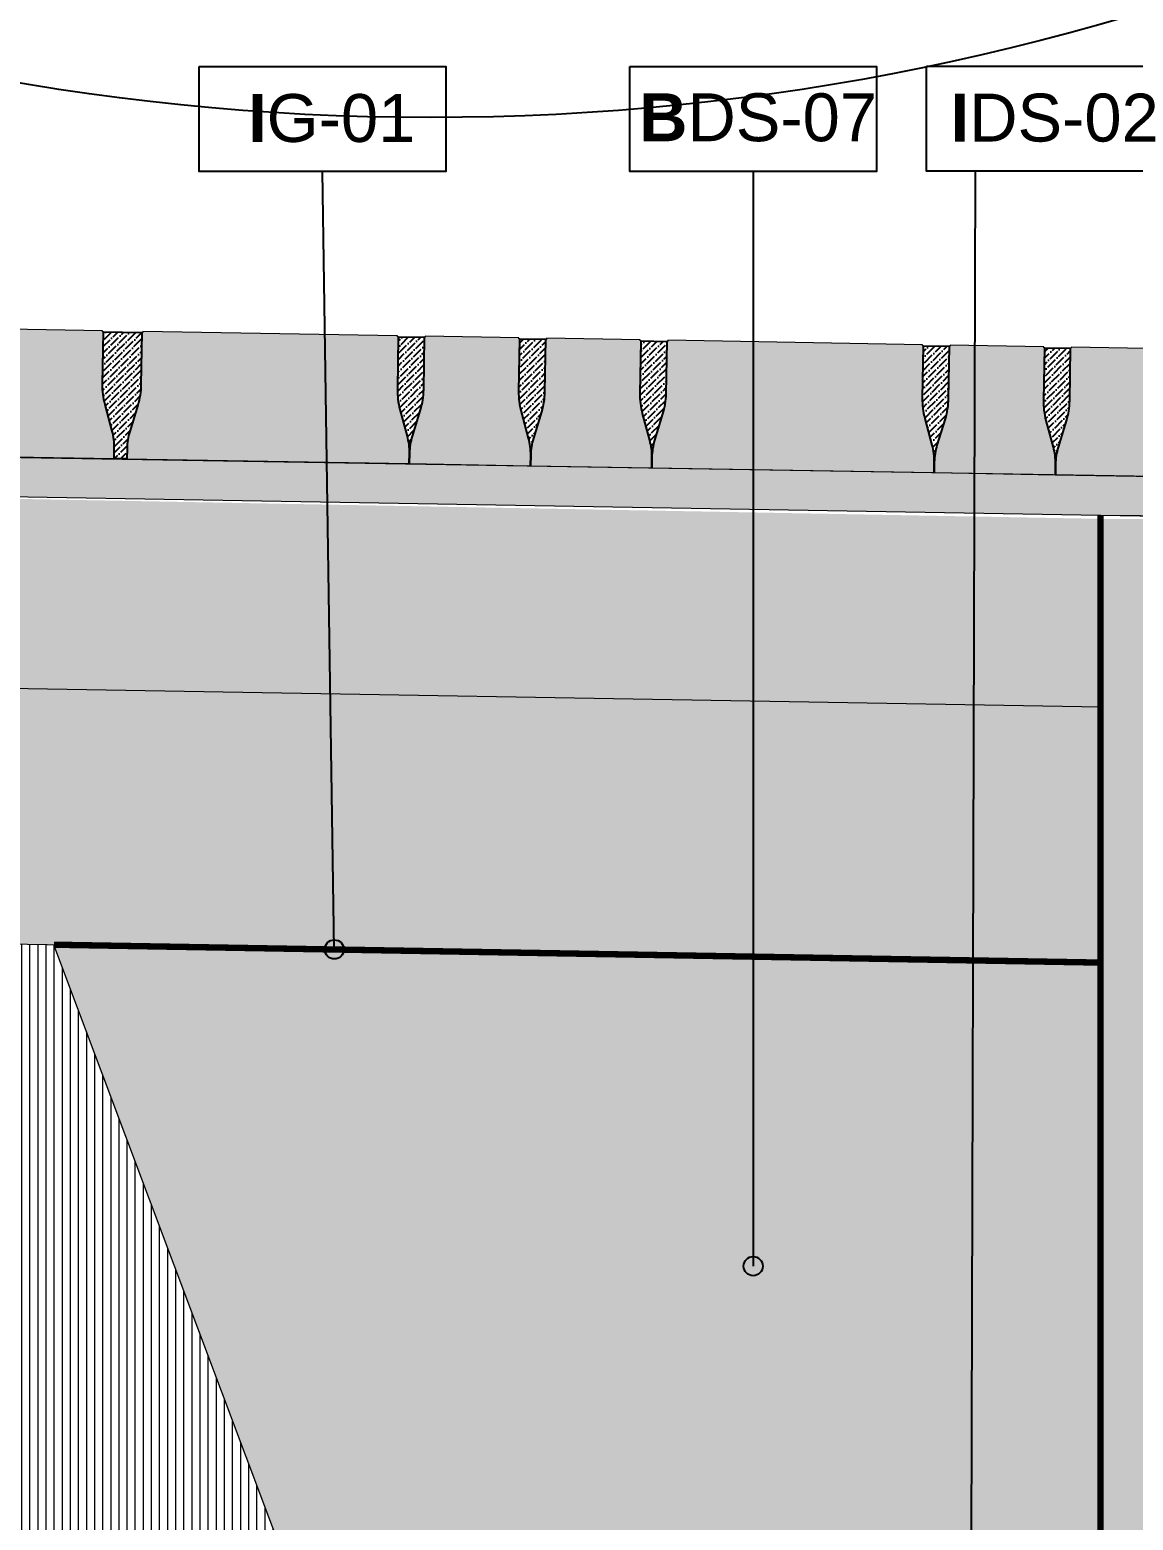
# Model space of a CAD drawing. Header units: metres. Extents: x -325 to 301, y -147 to 149.
# Drawn here: x 33.647 to 34.511, y 74.642 to 75.809 of the extents above; entities that cross this region are included whole.
import ezdxf

# ---------------------------------------------------------------- set-up
doc = ezdxf.new("R2010")
doc.units = ezdxf.units.M
doc.linetypes.add('ACAD_ISO03W100', pattern=[30, 12, -18])
for name, color, linetype, plot in [('-aux', 50, 'Continuous', False), ('-AUX-QAD', 5, 'Continuous', False), ('-AUX_MON', 3, 'Continuous', False)]:
    doc.layers.add(name, color=color, linetype=linetype, plot=plot)
doc.layers.add('0-TX-1_25', color=7, linetype='Continuous', true_color=0x3f4f7f)
doc.layers.add('EIT_3 TR sorra', color=7, linetype='Continuous', true_color=0xd8ceb0)
for name, color, linetype in [('02-L-Geotextile', 32, 'Continuous'), ('02-L-Waterproofing Membrane', 152, 'Continuous'), ('A-KEYPLAN_HATCH', 7, 'Continuous'), ('A_TEXT_2', 7, 'Continuous')]:
    doc.layers.add(name, color=color, linetype=linetype)
for name, color, linetype, lineweight, true_color in [('03-TR-Paviment_05_Open Joint Precast Pavements', 7, 'Continuous', 5, 0xb3b3b3), ('3-TR grava', 7, 'Continuous', 5, 0x666666), ('3-TR tot_u', 7, 'Continuous', 5, 0x787878)]:
    doc.layers.add(name, color=color, linetype=linetype, lineweight=lineweight, true_color=true_color)
for name, color, linetype, lineweight in [('1-CM', 7, 'Continuous', 0), ('3-TR Seleccionat', 44, 'Continuous', 0), ('3-TR Tot-u', 37, 'Continuous', 0)]:
    doc.layers.add(name, color=color, linetype=linetype, lineweight=lineweight)
doc.styles.get("Standard").update_dxf_attribs({"font": 'arial.ttf'})
pattern_1 = [(45, (-54.52605597095767, 95.22544323823008), (0.001810082874403017, 0.006636970539477731), [0.008532812500000075, -0.001706562500000015, 0, -0.001706562500000015])]

# ---------------------------------------------------------------- blocks, each defined once
blk = doc.blocks.new('hatch keyplan 2')
at = {"layer": 'A-KEYPLAN_HATCH'}
blk.add_lwpolyline([(0, 0.005476596624248486), (0.012874798693294, 0.005476596623793739), (0.012874798693294, -2.273736754432321e-13), (0, 0)], close=True, dxfattribs=at)
blk = doc.blocks.new('hatch keyplan')
at = {"layer": 'A-KEYPLAN_HATCH'}
blk.add_blockref('hatch keyplan 2', (1.430579833341536, 0.8521467901477053), dxfattribs=at)
blk = doc.blocks.new('I-06B')
at = {"layer": 'A-KEYPLAN_HATCH'}
blk.add_blockref('hatch keyplan', (-1.430579833341536, -0.8521467901477053), dxfattribs=at)
at = {"layer": 'A_TEXT_2', "insert": (-0.0007977307986626325, 0.00404589630651675), "char_height": 0.0025, "attachment_point": 1}
blk.add_mtext_dynamic_manual_height_columns('\\pi0.00206;{\\fArial|b1|i0|c0|p34;I}DS-02', width=0.01456192034901793, gutter_width=0.015, heights=[0], dxfattribs=at)
blk = doc.blocks.new('B-DS07')
at = {"layer": 'A-KEYPLAN_HATCH'}
blk.add_blockref('hatch keyplan', (-1.430579833341536, -0.8521467901477053), dxfattribs=at)
at = {"layer": 'A_TEXT_2', "insert": (-0.0007977306934924266, 0.004083503112212838), "char_height": 0.0025, "attachment_point": 1}
blk.add_mtext_dynamic_manual_height_columns('\\pi0.00128;{\\fArial|b1|i0|c0|p34;B}DS-07', width=0.01456192034901793, gutter_width=0.015, heights=[0], dxfattribs=at)
blk = doc.blocks.new('POINT')
at = {"layer": '0-TX-1_25'}
h = blk.add_hatch(dxfattribs=at)
h.set_pattern_fill('ANGLE', color=256)
h.set_pattern_definition([(0, (-83.74681484067048, -12.72584030761209), (0, 6.985), [5.08, -1.905]), (90, (-83.74681484067048, -12.72584030761209), (-6.985, 4.277078946022131e-16), [5.08, -1.905])])
edge = h.paths.add_edge_path()
edge.add_arc((0, 0), 0.0075, 0, 360)
h = blk.add_hatch(color=256, dxfattribs=at)
h.dxf.hatch_style = 1
edge = h.paths.add_edge_path()
edge.add_arc((0, 0), 0.0075, 0, 360)
blk.add_circle((0, 0), 0.0075, dxfattribs=at)
blk = doc.blocks.new('IG01')
at = {"layer": 'A-KEYPLAN_HATCH', "xscale": 10, "yscale": 10, "zscale": 10}
blk.add_blockref('hatch keyplan', (-14.30579833341537, -8.521467901477052), dxfattribs=at)
at = {"layer": 'A_TEXT_2', "insert": (-0.007977307986635651, 0.04045896306516727), "char_height": 0.025, "attachment_point": 1}
blk.add_mtext_dynamic_manual_height_columns('\\pi0.03354;{\\fArial|b1|i0|c0|p34;I}G-01', width=0.1456192034901793, gutter_width=0.15, heights=[0], dxfattribs=at)

msp = doc.modelspace()

# ---------------------------------------------------------------- hatches: boundary and pattern name
at = {"layer": '03-TR-Paviment_05_Open Joint Precast Pavements'}
h = msp.add_hatch(color=256, dxfattribs=at)
h.dxf.hatch_style = 1
edge = h.paths.add_edge_path()
edge.add_line((33.71324569565972, 75.47310373380374), (33.71338577821648, 75.48129831540923))
edge.add_arc((33.66497528479164, 75.48212585462126), 0.04841756597335151, 359.0206692119264, 375.019688338316)
edge.add_line((33.71173875333538, 75.49467331271212), (33.70614746000415, 75.51551165625047))
edge.add_arc((33.76133981134948, 75.53032072238054), 0.05714458930355074, 179.0206605703312, 195.0196796966143, ccw=False)
edge.add_line((33.70420356953314, 75.53129743000086), (33.70490647220781, 75.57241669653509))
edge.add_line((33.70490647220781, 75.57241669653509), (33.70410938394984, 75.57243032225001))
edge.add_line((33.70410938394984, 75.57243032225001), (33.70412381153351, 75.57327427628975))
edge.add_line((33.70412381153351, 75.57327427628975), (33.63083672404086, 75.57452706440877))
edge.add_line((33.63083672404086, 75.57452706440877), (33.6308222964572, 75.57368311153319))
edge.add_line((33.6308222964572, 75.57368311153319), (33.63002520680224, 75.57369674050774))
edge.add_line((33.63002520680224, 75.57369674050774), (33.62932230366191, 75.5325774700154))
edge.add_arc((33.57218606694263, 75.53355417052607), 0.05714458408571376, 343.0216484841177, 359.0206676104001, ccw=False)
edge.add_line((33.62684001328221, 75.5168673601706), (33.6205397632139, 75.49623228802871))
edge.add_arc((33.66684704420859, 75.48209385990864), 0.04841755283807008, 163.0216469151821, 179.0206660415698)
edge.add_line((33.6184365639629, 75.48292140157487), (33.61829648420012, 75.4747268209007))
edge.add_line((33.61829648420012, 75.4747268209007), (33.71324569565972, 75.47310373380374))
h = msp.add_hatch(color=256, dxfattribs=at)
h.dxf.hatch_style = 1
edge = h.paths.add_edge_path()
edge.add_line((33.944448719004, 75.46915498243239), (33.94458879923245, 75.47734956357222))
edge.add_arc((33.89617831253766, 75.47817710859646), 0.04841755934362798, 359.0206621988272, 375.0196813252164)
edge.add_line((33.942941776214, 75.4907245592453), (33.93735048288276, 75.51156290301647))
edge.add_arc((33.99254283956117, 75.526371973275), 0.05714459552432267, 179.0206631825812, 195.0196823088627, ccw=False)
edge.add_line((33.93540659148043, 75.52734867839668), (33.93610949462077, 75.56846794539656))
edge.add_line((33.93610949462077, 75.56846794539656), (33.9353124063628, 75.56848157064583))
edge.add_line((33.9353124063628, 75.56848157064583), (33.93532683254948, 75.56932552305575))
edge.add_line((33.93532683254948, 75.56932552305575), (33.73578453596478, 75.57273655321974))
edge.add_line((33.73578453596478, 75.57273655321974), (33.73577010884678, 75.57189260080982))
edge.add_line((33.73577010884678, 75.57189260080982), (33.73497302058881, 75.57190623025004))
edge.add_line((33.73497302058881, 75.57190623025004), (33.73427011698281, 75.53078696092184))
edge.add_arc((33.67713386760486, 75.53176366134308), 0.05714459674101002, 343.02164879071614, 359.020667916998, ccw=False)
edge.add_line((33.73178782613745, 75.51507684758458), (33.72548757560348, 75.49444177800383))
edge.add_arc((33.77179486014455, 75.4803033510749), 0.04841755588206331, 163.0216494887599, 179.0206686151498)
edge.add_line((33.72338437681815, 75.48113089061867), (33.7232442965897, 75.4729363099445))
edge.add_line((33.7232442965897, 75.4729363099445), (33.944448719004, 75.46915498243239))
h = msp.add_hatch(color=256, dxfattribs=at)
h.dxf.hatch_style = 1
edge = h.paths.add_edge_path()
edge.add_line((34.03939786992764, 75.46752832976695), (34.03953795201873, 75.47572291137244))
edge.add_arc((33.99112745859389, 75.47655045058447), 0.04841756597335151, 359.0206692119264, 375.019688338316)
edge.add_line((34.03789092713764, 75.48909790867533), (34.03229963473773, 75.50993625174802))
edge.add_arc((34.08749198502184, 75.52474531941844), 0.05714458867777317, 179.0206623377447, 195.0196814640271, ccw=False)
edge.add_line((34.03035574380105, 75.52572202526558), (34.03105864694139, 75.56684129203263))
edge.add_line((34.03105864694139, 75.56684129203263), (34.03026155821776, 75.5668549179804))
edge.add_line((34.03026155821776, 75.5668549179804), (34.03027598533576, 75.56769887108881))
edge.add_line((34.03027598533576, 75.56769887108881), (33.95698889784312, 75.56895166013915))
edge.add_line((33.95698889784312, 75.56895166013915), (33.95697447072511, 75.56810770656507))
edge.add_line((33.95697447072511, 75.56810770656507), (33.95617738107016, 75.56812133600529))
edge.add_line((33.95617738107016, 75.56812133600529), (33.95547447792983, 75.5270020659786))
edge.add_arc((33.89833823955377, 75.52797876625645), 0.05714458573827186, 343.0216487459226, 359.02066787220485, ccw=False)
edge.add_line((33.95299218755012, 75.51129195566814), (33.94669193748182, 75.49065688399192))
edge.add_arc((33.99299921764811, 75.47651845598827), 0.04841755201178764, 163.0216467606839, 179.0206658870728)
edge.add_line((33.94458873823082, 75.47734599777091), (33.94444865846803, 75.46915141639825))
edge.add_line((33.94444865846803, 75.46915141639825), (34.03939786992764, 75.46752832976695))
h = msp.add_hatch(color=256, dxfattribs=at)
h.dxf.hatch_style = 1
edge = h.paths.add_edge_path()
edge.add_line((34.13434720525315, 75.46591230954569), (34.13448728734424, 75.47410689115118))
edge.add_arc((34.08607679723296, 75.47493442989754), 0.04841756265231738, 359.020669695875, 375.019688822265)
edge.add_line((34.13284026246315, 75.48748188752275), (34.12724896913191, 75.50832023175958))
edge.add_arc((34.18244132296242, 75.5231292982389), 0.05714459179432979, 179.020660262801, 195.0196793890829, ccw=False)
edge.add_line((34.1253050786609, 75.52410600620847), (34.1260079822669, 75.5652252720442))
edge.add_line((34.1260079822669, 75.5652252720442), (34.12521089307761, 75.56523889962178))
edge.add_line((34.12521089307761, 75.56523889962178), (34.12522531972995, 75.56608285156604))
edge.add_line((34.12522531972995, 75.56608285156604), (34.0519382322373, 75.56733564038355))
edge.add_line((34.0519382322373, 75.56733564038355), (34.05192380558496, 75.56649168680947))
edge.add_line((34.05192380558496, 75.56649168680947), (34.05112671639567, 75.56650531741384))
edge.add_line((34.05112671639567, 75.56650531741384), (34.05042381325534, 75.52538604599017))
edge.add_arc((33.99328757405089, 75.5263627461516), 0.05714458656454737, 343.02164887682403, 359.0206680031071, ccw=False)
edge.add_line((34.04794152287563, 75.50967593544688), (34.04164127280733, 75.48904086377065))
edge.add_arc((34.08794855002279, 75.4749024328027), 0.04841755005518226, 163.0216423860253, 179.0206615124133)
edge.add_line((34.03953807262501, 75.47572997824814), (34.03939799332788, 75.46753539757397))
edge.add_line((34.03939799332788, 75.46753539757397), (34.13434720525315, 75.46591230954569))
h = msp.add_hatch(color=256, dxfattribs=at)
h.dxf.hatch_style = 1
edge = h.paths.add_edge_path()
edge.add_line((34.35555168773776, 75.46213447589021), (34.35569176936319, 75.47032905703004))
edge.add_arc((34.30728128634468, 75.47115659815864), 0.04841755560129742, 359.0206667337678, 375.0196858601563)
edge.add_line((34.35404474541342, 75.48370405153896), (34.34845345254784, 75.50454239647429))
edge.add_arc((34.40364580591269, 75.51935146626717), 0.05714459220328855, 179.0206635926217, 195.0196827189035, ccw=False)
edge.add_line((34.34650956114551, 75.52032817092318), (34.34721246475151, 75.56144743838873))
edge.add_line((34.34721246475151, 75.56144743838873), (34.34641537556222, 75.56146106270667))
edge.add_line((34.34641537556222, 75.56146106270667), (34.34642980221456, 75.56230501511659))
edge.add_line((34.34642980221456, 75.56230501511659), (34.14688750562986, 75.56571604644473))
edge.add_line((34.14688750562986, 75.56571604644473), (34.14687307758054, 75.56487209403481))
edge.add_line((34.14687307758054, 75.56487209403481), (34.14607598978823, 75.56488572207805))
edge.add_line((34.14607598978823, 75.56488572207805), (34.14537308618223, 75.523766453914))
edge.add_arc((34.08823683597589, 75.52474315421883), 0.05714459756728552, 343.0216489216175, 359.02066804790024, ccw=False)
edge.add_line((34.14289079533687, 75.50805634034391), (34.1365905448029, 75.48742126959901))
edge.add_arc((34.18289782271686, 75.4732828436014), 0.04841754927183778, 163.0216482527864, 179.0206673791748)
edge.add_line((34.13448734601756, 75.4741103840765), (34.13434726578912, 75.46591580223817))
edge.add_line((34.13434726578912, 75.46591580223817), (34.35555168773776, 75.46213447589021))
h = msp.add_hatch(color=256, dxfattribs=at)
h.dxf.hatch_style = 1
edge = h.paths.add_edge_path()
edge.add_line((34.45050096066466, 75.46051488381404), (34.45064104275575, 75.46870946565237))
edge.add_arc((34.40223054956374, 75.46953700652116), 0.04841756576887199, 359.0206672469326, 375.019686373322)
edge.add_line((34.44899401834031, 75.48208446295526), (34.44340272547474, 75.50292280556228))
edge.add_arc((34.49859507635441, 75.51773187500591), 0.05714458971250952, 179.020663900152, 195.019683026435, ccw=False)
edge.add_line((34.44145883407241, 75.51870857931267), (34.44216173721274, 75.55982784607973))
edge.add_line((34.44216173721274, 75.55982784607973), (34.44136464848911, 75.55984147202749))
edge.add_line((34.44136464848911, 75.55984147202749), (34.44137907607278, 75.5606854251359))
edge.add_line((34.44137907607278, 75.5606854251359), (34.36809198858013, 75.56193821418624))
edge.add_line((34.36809198858013, 75.56193821418624), (34.36807756146213, 75.56109426037933))
edge.add_line((34.36807756146213, 75.56109426037933), (34.36728047180718, 75.56110788981955))
edge.add_line((34.36728047180718, 75.56110788981955), (34.36657756866684, 75.51998861979287))
edge.add_arc((34.30944133029078, 75.52096532007072), 0.05714458573827186, 343.0216487459226, 359.02066787220485, ccw=False)
edge.add_line((34.36409527828714, 75.5042785094824), (34.35779502821883, 75.48364343780618))
edge.add_arc((34.40410230732391, 75.46950500826217), 0.04841755144662406, 163.0216446506118, 179.020663777)
edge.add_line((34.35569182850217, 75.470332551818), (34.35555174873939, 75.46213797044534))
edge.add_line((34.35555174873939, 75.46213797044534), (34.45050096066466, 75.46051488381404))
h = msp.add_hatch(color=256, dxfattribs=at)
h.dxf.hatch_style = 1
edge = h.paths.add_edge_path()
edge.add_line((34.5454502955245, 75.45889886335995), (34.5455903776156, 75.46709344519827))
edge.add_arc((34.4971798883327, 75.46792098382822), 0.0484175618220624, 359.0206698168623, 375.0196889432513)
edge.add_line((34.5439433527345, 75.48046844133701), (34.53835205986893, 75.50130678580668))
edge.add_arc((34.59354441287104, 75.51611585216958), 0.05714459096406782, 179.0206603653111, 195.019679491594, ccw=False)
edge.add_line((34.53640816939792, 75.51709256002273), (34.53711107253825, 75.5582118260913))
edge.add_line((34.53711107253825, 75.5582118260913), (34.53631398381462, 75.55822545343604))
edge.add_line((34.53631398381462, 75.55822545343604), (34.53632841093263, 75.5590694053803))
edge.add_line((34.53632841093263, 75.5590694053803), (34.46304132343998, 75.56032219443064))
edge.add_line((34.46304132343998, 75.56032219443064), (34.46302689632198, 75.55947824062373))
edge.add_line((34.46302689632198, 75.55947824062373), (34.46222980666703, 75.55949187146093))
edge.add_line((34.46222980666703, 75.55949187146093), (34.46152690445801, 75.51837260003727))
edge.add_arc((34.40439066502073, 75.51934930185548), 0.05714458682566139, 343.0216472198868, 359.0206663461696, ccw=False)
edge.add_line((34.45904461361265, 75.50266248949397), (34.45274436354434, 75.48202741805058))
edge.add_arc((34.49905164182103, 75.46788898862299), 0.04841755062034163, 163.0216444961135, 179.020663622503)
edge.add_line((34.45064116382768, 75.46871653229523), (34.4505010840649, 75.46052195185389))
edge.add_line((34.4505010840649, 75.46052195185389), (34.5454502955245, 75.45889886335995))
at = {"layer": '3-TR grava'}
h = msp.add_hatch(dxfattribs=at)
h.set_pattern_fill('GRAVEL', color=256, scale=0.002499999999999999, angle=-65.4594079214056)
h.set_pattern_definition([(162.5533795785944, (0.07675311505094674, -0.01521603529097262), (-0.7308664413105133, 0.2247454003224839), [0.008543035999999997, -0.8457620909891246]), (119.5103330785944, (0.06860307242373487, -0.0126546820988827), (0.3742512880765163, -0.6667924889896534), [0.01466011799999999, -1.451351222338099]), (67.05103917859438, (0.06138178623780097, 0.0001035290147820937), (-0.3716630592082972, -0.8677521653213358), [0.010337038, -1.023368069852499]), (201.8142810785944, (0.03665497771703025, 0.01603795057243956), (1.181651354603073, 0.4697151542846622), [0.013350113, -1.321660935643449]), (227.3742462585944, (0.02426082546982861, 0.0110770595160681), (0.5612966858302837, 0.6053067655956635), [0.01309084249999999, -1.295995193633599]), (291.8142810785944, (0.01539560623653816, 0.001444899169308033), (-0.469715154284662, 1.181651354603073), [0.013350113, -1.321660935643449]), (332.2348325485944, (0.02035649729290962, -0.01094925307789361), (-0.9205000676641384, 0.487190799820997), [0.01765484149999999, -1.747827882856174]), (6.795920448594397, (0.03597862449149497, -0.01917373280558579), (1.455422802273856, 0.1758798357438445), [0.01666798799999999, -1.650131415047624]), (55.97015769859441, (0.0525295081313583, -0.01720135461170309), (0.5399387022612131, 0.8049723273507521), [0.01339532499999999, -1.3261386424678]), (109.7769503785944, (0.06002587012612416, -0.006100017672242598), (0.2323495932458333, -0.6617765230940462), [0.01529283199999999, -0.7493484237499997]), (156.9380298785944, (0.05485139923455327, 0.00829079019223413), (-0.9518899865877168, 0.403052978445805), [0.01977694799999999, -1.957919312804424]), (73.35466690859441, (0.06218755073181389, -0.04141202040444376), (0.1619655624356715, 0.5625907985248246), [0.006750113499999995, -0.6682641456085996]), (106.0098264785944, (0.06412110554515331, -0.03494473420513175), (0.2273336257813093, -0.8036782145792247), [0.01284204949999999, -1.271365974925999]), (159.5405920785944, (0.06057923140439435, -0.02260074163501802), (-0.05776387016626404, -0.02637395122873604), [0.008980233499999993, -0.08082232771069994]), (137.7391825885944, (0.06566471923833403, -0.0153923965759319), (0.2473974964595234, -0.2360714483909447), [0.004836032999999997, -0.4787655592223496]), (226.3420015685945, (0.06208562654733493, -0.0121401442011558), (0.1469176592604953, 0.1368857238627072), [0.006839140499999997, -0.3351188247499998]), (325.5043486085944, (0.05736419757985842, -0.0170880941306795), (0.1946495940143111, -0.120543708048443), [0.01110799149999999, -0.3591574538227498]), (96.10564325859438, (0.06651903857913172, -0.02337901904503226), (-0.005015967701359904, -0.1419016915615013), [0.008032178499999994, -0.1927724529206999]), (310.9301324125944, (0.04678873483466946, 0.02136290049527419), (0.4370311227861184, -0.498516847976386), [0.01125219999999999, -1.113970666813474]), (4.886768018594396, (0.05416050005186709, 0.0128617401284469), (-0.7408983767459327, -0.05905798282647834), [0.009439973499999994, -0.9345553919549994]), (227.7391825885944, (0.07807181261238341, -0.01810422879928555), (0.236071448391113, 0.2473974964597082), [0.009672002499999995, -0.4739295897223497]), (278.1510517485945, (0.07156730786283125, -0.02526241418128376), (-0.09044790183450205, 0.6567605553424388), [0.0112522, -1.113970666813499]), (273.9845468585944, (0.01097513533158913, 0.005011050733459378), (-0.01634201581114443, 0.3415672532887591), [0.01085087999999999, -0.5316933578276497]), (229.3157326785944, (0.01172913531821099, -0.00581360556686601), (0.5035328153719132, 0.5789328146197839), [0.009091802999999996, -0.9000898345179996]), (1.342001568594393, (0.02057168195841218, -0.0450558187296817), (0.3415672532877387, 0.01634201583260717), [0.009672002499999995, -0.4739295897223497]), (311.8946167185944, (0.03024106085541239, -0.04482929776763452), (-0.5739168466802447, 0.6454345072093443), [0.0106445685, -1.053809399504999]), (3.984546858594393, (0.007648445856332734, -0.01675152234821499), (-0.3415672532888743, -0.01634201580877165), [0.005425439999999996, -0.5371187978276497]), (35.85052455259439, (0.01898924488468817, -0.04158998651970618), (0.204681529436305, 0.1632596750812058), [0.003237864999999998, -0.3205498741131499]), (100.5043486105944, (0.02161369888071376, -0.03969365025660693), (0.02135798351994012, -0.1996655617274969), [0.01309084249999999, -0.2487263647267249]), (120.5495980385944, (0.01922710214327997, -0.02682217866191852), (0.321503382482428, -0.5512647504169873), [0.01213167499999999, -1.201034121583424]), (238.2306596085944, (0.05216544926489514, -0.01946174974126552), (0.08915378909610928, 0.1105117726299222), [0.009158096999999995, -0.2197944089919999]), (287.6978186685944, (0.04734370094324278, -0.02724773350201424), (0.332829430610122, -1.034733695266432), [0.01598891899999999, -1.582900226625774]), (355.4859879785944, (0.05220427264543842, -0.04247991958044089), (-0.5098428960780156, 0.04643782207191866), [0.006537705999999996, -0.6472348079527496]), (24.54059207859439, (0.05872171852183837, -0.04299445747816778), (0.03138991893752502, 0.08413782139499214), [0.003809999999999998, -0.05968999999999997]), (54.7970292385944, (0.02043253922369306, -0.02487568272173134), (-0.2988512862779227, -0.4156731392452753), [0.008821673999999996, -0.8733485193299996]), (342.5533795785944, (0.02551802705763274, -0.01766733766264521), (0.7308664413097111, -0.224745400325036), [0.01708607199999999, -0.8372190549891245]), (294.5405920785944, (0.0418181123120565, -0.02279004404682505), (0.08413782139499214, -0.03138991893752502), [0.01650999999999999, -0.04698999999999998]), (259.8454385785944, (0.04867533963152723, -0.03780865029005229), (-0.1406075784639759, -0.7622563603398058), [0.01004023899999999, -0.9939829181034995]), (188.5951961785944, (0.04690520497629933, -0.04769160902225193), (-0.257429431892943, -0.04773193475317565), [0.009245726999999995, -0.4530412509692998]), (142.1865674385944, (0.03776330510387377, -0.04907340738762428), (-1.078743774950315, 0.8337740209468908), [0.01505362749999999, -1.490311610573449]), (109.9666708185944, (0.02587074962755128, -0.03984412928787066), (-0.2850974958072774, 0.7773042633900631), [0.01592573649999999, -1.576646161405999])])
edge = h.paths.add_edge_path(flags=16)
edge.add_arc((34.21764187719964, 74.44190957001786), 0.07500000000000284, 0, 360)
h.paths.add_polyline_path([(33.94831473810573, 74.34145769977538), (34.48589133081755, 74.34145769977539), (34.48589133081754, 75.0784984570242), (33.66609618781404, 75.09250650408296)])
at = {"layer": '3-TR Seleccionat'}
h = msp.add_hatch(dxfattribs=at)
h.set_pattern_fill('ANSI31', color=256, scale=0.002, angle=225, style=0)
h.set_pattern_definition([(270, (-0.8585899019400358, -4.113650441119717), (0.006350000000000001, -8.673617379884035e-19), [])])
h.paths.add_polyline_path([(35.18589133081755, 73.79145769977538), (32.88589133081755, 73.79145769977538), (32.88589133081755, 74.24145769977538), (33.98589133082154, 74.24145769977538), (33.66609618781404, 75.09250650408296), (32.53057318853218, 75.11190947291733), (32.5296545711066, 73.64145769977534), (35.38039666467148, 73.64145769977537), (35.38039666467148, 74.53452033250979), (34.83653469749228, 74.53685305986012), (34.83589133081755, 74.24145769977535), (35.18589133081755, 74.24145769977535)])
at = {"layer": '3-TR Tot-u'}
h = msp.add_hatch(dxfattribs=at)
h.set_pattern_fill('EARTH', color=256, scale=0.005, angle=-80.8247561036608)
h.set_pattern_definition([(279.1752438963392, (0, 0), (0.03640645211205976, -0.02628108149624554), [0.03175, -0.03175]), (279.1752438963392, (0.01175391255155724, 0.001898506990465168), (0.03640645211205976, -0.02628108149624554), [0.03175, -0.03175]), (279.1752438963392, (0.02350782510311449, 0.003797013980930336), (0.03640645211205976, -0.02628108149624554), [0.03175, -0.03175]), (9.175243896339197, (0.02805863161712196, 0.0005118787938996443), (0.02628108149624554, 0.03640645211205976), [0.03175, -0.03175]), (9.175243896339197, (0.02995713860758713, -0.0112420337576576), (0.02628108149624554, 0.03640645211205976), [0.03175, -0.03175]), (9.175243896339197, (0.0318556455980523, -0.02299594630921484), (0.02628108149624554, 0.03640645211205976), [0.03175, -0.03175])])
h.paths.add_polyline_path([(32.52963446737183, 75.11192551308335), (34.48382424316111, 75.0785337778741), (34.48332861695572, 75.27857144205522), (32.52963143426395, 75.3119547602016)])
at = {"layer": '3-TR tot_u'}
h = msp.add_hatch(dxfattribs=at)
h.set_pattern_fill('AR-CONC', color=256, scale=9e-05, angle=90.26641431039367)
h.set_pattern_definition([(140.2664143103937, (68.07752234721556, 216.8941087396815), (0.001358261347982061, 0.01640311316296629), [0.0017145, -0.0188595]), (85.26641431039367, (68.07752234721556, 216.8941087396815), (-0.01718018148039424, -0.003251827319955159), [0.0013716, -0.0150876525753]), (190.7178590103937, (68.07763553535509, 216.8954756613895), (-0.01582191943130427, 0.01315128580300938), [0.001457100792, -0.016028122014]), (136.4506143103937, (68.07295039664041, 216.8940874808411), (0.003670327151181657, 0.02441444385953116), [0.00257175, -0.02828925]), (186.9019719203937, (68.07325625478526, 216.8961220160112), (-0.02236745963156911, 0.02126259792724011), [0.0021856520826, -0.0240422047344]), (81.45056548039366, (68.07295039664041, 216.8940874808411), (-0.02236745963047776, 0.02126259792845786), [0.0020573970363, -0.0226313758728]), (111.2664143103937, (68.07408275486394, 216.8963787708387), (0.009140320580882877, 0.01368794375791834), [0.0017145, -0.0188595]), (56.2664143103937, (68.07408275486394, 216.8963787708387), (-0.01660260073058194, 0.005485043237329697), [0.0013716, -0.0150876]), (161.7178593103937, (68.07484444825029, 216.8975194328181), (-0.007462280235117282, 0.01917298696442482), [0.001457100792, -0.01602809438399999]), (127.7664143103937, (68.07752234721556, 216.8941087396815), (-0.007611163754578943, 0.0002425866008496274), [0, -0.01490472, 0, -0.0153162, 0, -0.01514475]), (97.76641431039367, (68.07752234721556, 216.8941087396815), (-0.009044117031634472, 0.005971780936707849), [0, -0.00873252, 0, -0.01456182, 0, -0.005772150000000001]), (57.76641431039366, (68.07754605082272, 216.8890110147902), (0.0004588392826058817, 0.01220541901602734), [0, -0.005715, 0, -0.0178308, 0, -0.0236601]), (47.76641431039366, (68.07755668024296, 216.8867250395027), (-0.002350348719380294, 0.0133208416991804), [0, -0.0074295, 0, -0.01184148, 0, -0.0168021])])
h.paths.add_polyline_path([(32.5301417022054, 75.49197231688586), (32.52962915943303, 75.4619766955403), (34.63893813380768, 75.42593439908292), (34.64039950698411, 75.45727575973201)])
h = msp.add_hatch(dxfattribs=at)
h.set_pattern_fill('AR-CONC', color=256, scale=0.0002499999999999998, angle=90.58726092987852)
h.set_pattern_definition([(76.14480648392384, (149.4055440725925, 72.34823459021341), (0.04264188677027636, 0.0164924602995862), [0.004762499999999994, -0.05238749999999995]), (21.14480648392376, (149.4055440725925, 72.34823459021341), (-0.02895624206563548, 0.03899470604567025), [0.003809999999999997, -0.04191014604249996]), (126.5962511839239, (149.4090975520367, 72.34960895783793), (0.01368564545468765, 0.05548716454452927), [0.004047502199999996, -0.04452256114999996]), (72.32900648392378, (149.3999479284676, 72.35963516782563), (0.06546717589283961, 0.02042698252137336), [0.007143749999999992, -0.07858124999999991]), (122.7803640939239, (149.4054035192522, 72.3613374201354), (0.02602188622526967, 0.08168008975366065), [0.006071255784999995, -0.06678390203999994]), (17.32895765392395, (149.3999479284676, 72.35963516782563), (0.02602188622963626, 0.08168008975240951), [0.005714991767499994, -0.06286493297999993]), (47.14480648392383, (149.4070472528393, 72.35958309595067), (0.04529099300160241, -0.006248548066424463), [0.004762499999999992, -0.05238749999999993]), (352.1448064839238, (149.4070472528393, 72.35958309595067), (-0.006420545168099423, 0.04814374515972341), [0.003809999999999994, -0.04190999999999992]), (97.59625148392381, (149.4108215022998, 72.35906238348748), (0.038870447652908, 0.04189519726940871), [0.004047502199999997, -0.04452248439999996]), (63.64480648392382, (149.4055440725925, 72.34823459021341), (-0.008621463944917692, 0.01931615227604824), [0, -0.04140199999999997, 0, -0.04254499999999996, 0, -0.04206874999999997]), (33.6448064839238, (149.4055440725925, 72.34823459021341), (0.003959798147281882, 0.0298434821684364), [0, -0.02425699999999998, 0, -0.04044949999999996, 0, -0.01603374999999999]), (353.6448064839238, (149.3928324288855, 72.34199488915097), (0.03106043217901049, 0.01365105502124608), [0, -0.01587499999999998, 0, -0.04952999999999995, 0, -0.06572249999999993]), (343.6448064839238, (149.387132140545, 72.33919681662287), (0.030442281011624, 0.02202419302339622), [0, -0.02063749999999998, 0, -0.03289299999999997, 0, -0.04667249999999996])])
h.paths.add_polyline_path([(32.52962915943303, 75.4619766955403), (32.52963143426395, 75.3119547602016), (34.48672493402285, 75.27851340832605), (34.48626389267651, 75.42593439908292)])
h = msp.add_hatch(dxfattribs=at)
h.set_pattern_fill('AR-CONC', color=256, scale=0.0002499999999999998, angle=90.58726092987852)
h.set_pattern_definition([(140.5872609298785, (0, 0), (0.003517738578472596, 0.04558461658669537), [0.004762499999999996, -0.05238749999999996]), (85.58726092987852, (0, 0), (-0.04767139590977341, -0.00929994979371116), [0.003809999999999997, -0.04191014604249996]), (191.0387056298786, (0.0002931440994409552, 0.003798705852817822), (-0.04415365538318716, 0.0362846666927757), [0.004047502199999997, -0.04452256114999997]), (136.7714609298785, (-0.01269933290624456, -0.0001301681081285225), (0.009815426627263462, 0.0678739282378536), [0.007143749999999994, -0.07858124999999994]), (187.2228185398785, (-0.01188138746744111, 0.005525987490013255), (-0.06246159789290918, 0.05871392010036004), [0.006071255784999995, -0.06678390203999994]), (81.7714120998786, (-0.01269933290624456, -0.0001301681081285225), (-0.06246159788989664, 0.05871392010375959), [0.005714991767499994, -0.06286493297999993]), (111.5872609298785, (-0.009589583733747683, 0.006252040372025889), (0.02517646531543982, 0.03816364754881366), [0.004762499999999996, -0.05238749999999996]), (56.58726092987855, (-0.009589583733747683, 0.006252040372025889), (-0.0462029321303139, 0.01497773884208171), [0.003809999999999997, -0.04190999999999996]), (162.0387059298785, (-0.007491544944677931, 0.009432344333117718), (-0.02102646705166375, 0.05314138630394799), [0.004047502199999997, -0.04452248439999996]), (128.0872609298785, (0, 0), (-0.02114556348804155, 0.0005554494380260346), [0, -0.04140199999999997, 0, -0.04254499999999996, 0, -0.04206874999999997]), (98.08726092987852, (0, 0), (-0.02521504447655499, 0.01644733903555077), [0, -0.02425699999999998, 0, -0.04044949999999996, 0, -0.01603374999999999]), (58.08726092987852, (0.0001451374405633026, -0.01415975619046269), (0.001084678264659777, 0.03391054737691759), [0, -0.01587499999999999, 0, -0.04952999999999996, 0, -0.06572249999999995]), (48.08726092987852, (0.0002102214946275639, -0.02050942264358497), (-0.006735849794676834, 0.03696519821488923), [0, -0.02063749999999998, 0, -0.03289299999999997, 0, -0.04667249999999996])])
h.paths.add_polyline_path([(32.88589133081755, 74.24145769968463), (32.88589133081755, 73.89145770000295), (34.83341644119268, 73.89145769989177), (35.18589133081755, 73.89145769977536), (35.18589133081755, 74.24145769977535), (34.83589133081755, 74.24145769977535), (34.83354103399238, 75.42575099512528), (34.48717482999695, 75.42593439908292), (34.48460783163814, 74.2414576994261)])
at = {"layer": 'EIT_3 TR sorra'}
h = msp.add_hatch(dxfattribs=at)
h.set_pattern_fill('ANSI36', color=256, scale=0.00107500000000001, angle=64.44245375089616, style=0, double=1)
h.set_pattern_definition(pattern_1)
edge = h.paths.add_edge_path()
edge.add_line((33.72324423558807, 75.47293281655352), (33.71324569845369, 75.47310373380374))
edge.add_line((33.71324569845369, 75.47310373380374), (33.71338577775082, 75.48129831610773))
edge.add_arc((33.66497529933908, 75.4821258599677), 0.04841755104187892, 359.0206634088494, 375.0196825349611)
edge.add_line((33.71173875473237, 75.4946733094525), (33.70614746233245, 75.51551165718179))
edge.add_arc((33.76133981344518, 75.53032072496866), 0.05714458950825524, 179.0206622352669, 195.0196813614862, ccw=False)
edge.add_line((33.70420357139578, 75.53129743093218), (33.70490653507208, 75.57242019341852))
edge.add_line((33.70490653507208, 75.57242019341852), (33.73497302105447, 75.5719062307157))
edge.add_line((33.73497302105447, 75.5719062307157), (33.73427005598118, 75.53078346566822))
edge.add_arc((33.67713381488723, 75.53176016725358), 0.05714458847811955, 343.02164748168985, 359.02066660800114, ccw=False)
edge.add_line((33.73178776513582, 75.51507335465926), (33.7254875164645, 75.49443828461285))
edge.add_arc((33.77179479119533, 75.48029985399405), 0.04841754757687636, 163.0216419226204, 179.020661048832)
edge.add_line((33.72338431628218, 75.48112739978883), (33.72324423558807, 75.47293281655352))
edge.add_line((33.72324423558807, 75.47293281655352), (33.71324569845369, 75.47310373380374))
h = msp.add_hatch(dxfattribs=at)
h.set_pattern_fill('ANSI36', color=256, scale=0.00107500000000001, angle=64.44245375089616, style=0, double=1)
h.set_pattern_definition(pattern_1)
edge = h.paths.add_edge_path()
edge.add_line((33.94444871946966, 75.46915498336371), (33.94458879830113, 75.4773495649692))
edge.add_arc((33.89617831113983, 75.47817710667978), 0.04841755975342317, 359.0206661289666, 375.0196852550778)
edge.add_line((33.94294177435135, 75.49072456064228), (33.9373504824171, 75.51156290767308))
edge.add_arc((33.99254283518661, 75.52637197569278), 0.05714459116877231, 179.0206620302467, 195.0196811564659, ccw=False)
edge.add_line((33.93540659148043, 75.52734868188914), (33.93610955562239, 75.56847144390981))
edge.add_line((33.93610955562239, 75.56847144390981), (33.95617750260776, 75.56812839682739))
edge.add_line((33.95617750260776, 75.56812839682739), (33.95547453706881, 75.52700563294407))
edge.add_arc((33.89833829869285, 75.5279823332219), 0.05714458573817217, 343.0216487459071, 359.02066787221736, ccw=False)
edge.add_line((33.95299224668911, 75.5112955226336), (33.94669199708646, 75.49066045328568))
edge.add_arc((33.9929992757264, 75.47652202042804), 0.04841755196938027, 163.0216407395285, 179.0206598657412)
edge.add_line((33.94458879643848, 75.47734956729751), (33.94444871807268, 75.46915498196672))
h = msp.add_hatch(dxfattribs=at)
h.set_pattern_fill('ANSI36', color=256, scale=0.00107500000000001, angle=64.44245375089616, style=0, double=1)
h.set_pattern_definition(pattern_1)
edge = h.paths.add_edge_path()
edge.add_line((34.03939781358262, 75.46752483171936), (34.03953789241409, 75.47571941355768))
edge.add_arc((33.99112740548563, 75.47654695692503), 0.04841755954894374, 359.0206641639726, 375.0196832900835)
edge.add_line((34.03789086892998, 75.48909440923076), (34.03229957699573, 75.50993275719289))
edge.add_arc((34.08749192810846, 75.52474182497976), 0.05714458950825524, 179.0206622352669, 195.0196813614862, ccw=False)
edge.add_line((34.03035568605905, 75.52571853094328), (34.03105864973536, 75.5668412917998))
edge.add_line((34.03105864973536, 75.5668412917998), (34.05112659718638, 75.56649824611436))
edge.add_line((34.05112659718638, 75.56649824611436), (34.05042363257876, 75.52537548223104))
edge.add_arc((33.99328739492825, 75.52635218936882), 0.05714458513006997, 343.0216418563804, 359.0206609826907, ccw=False)
edge.add_line((34.04794134033641, 75.50966537238624), (34.04164109166508, 75.48903030117567))
edge.add_arc((34.0879483700722, 75.47489186666124), 0.04841755223049664, 163.0216387839362, 179.0206579101485)
edge.add_line((34.03953789055144, 75.4757194151875), (34.0393978126513, 75.46752483102087))
h = msp.add_hatch(dxfattribs=at)
h.set_pattern_fill('ANSI36', color=256, scale=0.00107500000000001, angle=64.44245375089616, style=0, double=1)
h.set_pattern_definition(pattern_1)
edge = h.paths.add_edge_path()
edge.add_line((34.1343586847352, 75.4665838867199), (34.13434714844247, 75.4659088114981))
edge.add_line((34.13434714844247, 75.4659088114981), (34.13448722727394, 75.47410339310359))
edge.add_arc((34.08607674767109, 75.47493094050995), 0.04841755229343761, 359.0206592368699, 375.0196783629813)
edge.add_line((34.13284020518681, 75.48747838691402), (34.12724891138991, 75.50831673441049))
edge.add_arc((34.18244126356387, 75.523125800657), 0.05714459013403968, 179.0206604678536, 195.0196795940716, ccw=False)
edge.add_line((34.1253050209189, 75.52410250839371), (34.1260079845952, 75.56522527181137))
edge.add_line((34.1260079845952, 75.56522527181137), (34.14607598978823, 75.56488572207805))
edge.add_line((34.14607598978823, 75.56488572207805), (34.14537296604162, 75.52375945968147))
edge.add_arc((34.08823682106653, 75.52474315552996), 0.05714461234566902, 343.0216515829709, 359.0136532198208, ccw=False)
edge.add_line((34.14289079533687, 75.50805633987825), (34.1365905448029, 75.48742126959901))
edge.add_arc((34.18289776550485, 75.47328285072933), 0.04841749247197781, 163.0216365501728, 179.0181267922338)
edge.add_line((34.13448738233915, 75.47411253682863), (34.1343586847352, 75.4665838867199))
edge.add_line((34.1343586847352, 75.4665838867199), (34.13434714844247, 75.4659088114981))
h = msp.add_hatch(dxfattribs=at)
h.set_pattern_fill('ANSI36', color=256, scale=0.00107500000000001, angle=64.44245375089616, style=0, double=1)
h.set_pattern_definition([(45, (-54.53605445128137, 95.22561765399355), (0.001810082874403017, 0.006636970539477731), [0.008532812500000075, -0.001706562500000015, 0, -0.001706562500000015])])
edge = h.paths.add_edge_path()
edge.add_line((34.35555168866908, 75.46213447752002), (34.35569176703488, 75.47032905842703))
edge.add_arc((34.30728128424838, 75.4711566012123), 0.04841755539764748, 359.0206647689081, 375.0196838950206)
edge.add_line((34.35404474355077, 75.48370405293595), (34.34845345208218, 75.5045424011309))
edge.add_arc((34.40364580508452, 75.51935146749383), 0.05714459096429479, 179.0206603653435, 195.0196794915624, ccw=False)
edge.add_line((34.34650956161117, 75.52032817534696), (34.34721252482181, 75.56145093643632))
edge.add_line((34.34721252482181, 75.56145093643632), (34.36728047227284, 75.56110788935389))
edge.add_line((34.36728047227284, 75.56110788935389), (34.36657750719955, 75.51998512640189))
edge.add_arc((34.30944126693398, 75.52096182810367), 0.05714458765184405, 343.02164735078844, 359.0206664770988, ccw=False)
edge.add_line((34.36409521635419, 75.50427501562577), (34.3577949672172, 75.48363994488086))
edge.add_arc((34.40410224562432, 75.46950151036643), 0.04841755223049664, 163.0216387839362, 179.0206579101485)
edge.add_line((34.35569176610356, 75.47032905889269), (34.35555168773776, 75.46213447589021))
h = msp.add_hatch(dxfattribs=at)
h.set_pattern_fill('ANSI36', color=256, scale=0.00107500000000001, angle=64.44245375089616, style=0, double=1)
h.set_pattern_definition([(45, (-54.11495288022066, 95.21842979227718), (0.001810082874403017, 0.006636970539477731), [0.008532812500000075, -0.001706562500000015, 0, -0.001706562500000015])])
edge = h.paths.add_edge_path()
edge.add_line((34.4505009047853, 75.46051138576645), (34.45064098268544, 75.46870596760478))
edge.add_arc((34.40223049681821, 75.46953351251248), 0.04841755851420226, 359.0206623199656, 375.0196814460775)
edge.add_line((34.44899395966699, 75.48208096304502), (34.44340266773274, 75.50291931123998))
edge.add_arc((34.49859501884547, 75.51772837902685), 0.05714458950825524, 179.0206622352669, 195.0196813614862, ccw=False)
edge.add_line((34.44145877679607, 75.51870508499037), (34.44216174047237, 75.55982784561407))
edge.add_line((34.44216174047237, 75.55982784561407), (34.4622296879234, 75.55948479992863))
edge.add_line((34.4622296879234, 75.55948479992863), (34.46152672331577, 75.5183620360453))
edge.add_arc((34.40439048566527, 75.51933874318308), 0.05714458513006997, 343.0216418563804, 359.0206609826907, ccw=False)
edge.add_line((34.45904443107342, 75.5026519262005), (34.4527441824021, 75.48201685522277))
edge.add_arc((34.49905146080921, 75.46787842070833), 0.04841755223049664, 163.0216387839362, 179.0206579101485)
edge.add_line((34.45064098128846, 75.46870596923459), (34.45050090338832, 75.46051138506796))

# ---------------------------------------------------------------- linework, layer by layer
at = {"layer": '-aux'}
for points in [[(33.72324423558807, 75.47293281655352), (33.71324569845369, 75.47310373380374), (33.71338577775082, 75.48129831610773, 0.06992251114754273), (33.71173875473237, 75.4946733094525), (33.70614746233245, 75.51551165718179, -0.06992251114800961), (33.70420357139578, 75.53129743093218), (33.70490653507208, 75.57242019341852), (33.73497302105447, 75.5719062307157), (33.73427005598118, 75.53078346566822, -0.0699225111484148), (33.73178776513582, 75.51507335465926), (33.7254875164645, 75.49443828461285, 0.06992251114798485), (33.72338431628218, 75.48112739978883), (33.72324423558807, 75.47293281655352), (33.71324569845369, 75.47310373380374)], [(33.94444871807268, 75.46915498196672), (33.94444871946966, 75.46915498336371), (33.94458879830113, 75.4773495649692, 0.06992251114754273), (33.94294177435135, 75.49072456064228), (33.9373504824171, 75.51156290767308, -0.06992251114800961), (33.93540659148043, 75.52734868188914), (33.93610955562239, 75.56847144390981), (33.95617750260776, 75.56812839682739), (33.95547453706881, 75.52700563294407, -0.0699225111484148), (33.95299224668911, 75.5112955226336), (33.94669199708646, 75.49066045328568, 0.06992251114798485), (33.94458879643848, 75.47734956729751), (33.94444871807268, 75.46915498196672), (33.94444871946966, 75.46915498336371)], [(34.0393978126513, 75.46752483102087), (34.03939781358262, 75.46752483171936), (34.03953789241409, 75.47571941355768, 0.06992251114754273), (34.03789086892998, 75.48909440923076), (34.03229957699573, 75.50993275719289, -0.06992251114800961), (34.03035568605905, 75.52571853094328), (34.03105864973536, 75.5668412917998), (34.05112659718638, 75.56649824611436), (34.05042363257876, 75.52537548223104, -0.0699225111484148), (34.04794134033641, 75.50966537238624), (34.04164109166508, 75.48903030117567, 0.06992251114798485), (34.03953789055144, 75.4757194151875), (34.0393978126513, 75.46752483102087), (34.03939781358262, 75.46752483171936)], [(34.1343586847352, 75.4665838867199), (34.13434714844247, 75.4659088114981), (34.13448722727394, 75.47410339310359, 0.06992251114754273), (34.13284020518681, 75.48747838691402), (34.12724891138991, 75.50831673441049, -0.06992251114800961), (34.1253050209189, 75.52410250839371), (34.1260079845952, 75.56522527181137), (34.14607598978823, 75.56488572207805), (34.14537296604162, 75.52375945968147, -0.06989174193628453), (34.14289079533687, 75.50805633987825), (34.1365905448029, 75.48742126959901, 0.06991142286920511), (34.13448738233915, 75.47411253682863), (34.1343586847352, 75.4665838867199), (34.13434714844247, 75.4659088114981)], [(34.35555168773776, 75.46213447589021), (34.35555168866908, 75.46213447752002), (34.35569176703488, 75.47032905842703, 0.06992251114754273), (34.35404474355077, 75.48370405293595), (34.34845345208218, 75.5045424011309, -0.06992251114800961), (34.34650956161117, 75.52032817534696), (34.34721252482181, 75.56145093643632), (34.36728047227284, 75.56110788935389), (34.36657750719955, 75.51998512640189, -0.0699225111484148), (34.36409521635419, 75.50427501562577), (34.3577949672172, 75.48363994488086, 0.06992251114798485), (34.35569176610356, 75.47032905889269), (34.35555168773776, 75.46213447589021), (34.35555168866908, 75.46213447752002)], [(34.45050090338832, 75.46051138506796), (34.4505009047853, 75.46051138576645), (34.45064098268544, 75.46870596760478, 0.06992251114754273), (34.44899395966699, 75.48208096304502), (34.44340266773274, 75.50291931123998, -0.06992251114800961), (34.44145877679607, 75.51870508499037), (34.44216174047237, 75.55982784561407), (34.4622296879234, 75.55948479992863), (34.46152672331577, 75.5183620360453, -0.0699225111484148), (34.45904443107342, 75.5026519262005), (34.4527441824021, 75.48201685522277, 0.06992251114798485), (34.45064098128846, 75.46870596923459), (34.45050090338832, 75.46051138506796), (34.4505009047853, 75.46051138576645)]]:
    msp.add_lwpolyline(points, format="xyb", dxfattribs=at)
at = {"layer": '-AUX-QAD'}
msp.add_circle((33.96108360244318, 77.65234976931295), 1.912185458046741, dxfattribs=at)
at = {"layer": '-AUX_MON'}
for radius in [1.795796165688976, 1.644287805263133]:
    msp.add_circle((34.43200159453079, 74.99099213381743), radius, dxfattribs=at)
at = {"layer": '0-TX-1_25'}
for points in [[(33.88572946155211, 75.08883330247173), (33.8764040014836, 75.69784255675658)], [(34.213841830372, 75.69784255674976), (34.213841830372, 74.84085633501854)], [(34.38397016406302, 74.35694353908542), (34.38807428180307, 75.69815837492524)]]:
    msp.add_lwpolyline(points, dxfattribs=at)
at = {"layer": '02-L-Geotextile', "color": 244, "linetype": 'ACAD_ISO03W100', "ltscale": 0.002, "true_color": 0x991b1e, "const_width": 0.005, "elevation": -6.55566464534473e-08}
msp.add_lwpolyline([(33.66609618781404, 75.09250650408296), (34.48589133081754, 75.07849845702418)], dxfattribs=at)
at = {"layer": '02-L-Waterproofing Membrane', "linetype": 'ACAD_ISO03W100', "ltscale": 0.002, "const_width": 0.005}
msp.add_lwpolyline([(32.88589133081755, 74.24145769977538), (34.48589133081754, 74.24145769977538), (34.48589133081754, 75.42854954878305)], dxfattribs=at)
at = {"layer": '1-CM'}
for points in [[(33.71324569565972, 75.47310373380374), (33.71338577821648, 75.48129831540923, 0.06992251114875708), (33.71173875333538, 75.49467331271212), (33.70614746000415, 75.51551165625047, -0.0699225111482901), (33.70420356953314, 75.53129743000086), (33.70490647220781, 75.57241669653509), (33.70410938394984, 75.57243032225001), (33.70412381153351, 75.57327427628975), (33.63083672404086, 75.57452706440877), (33.6308222964572, 75.57368311153319), (33.63002520680224, 75.57369674050774), (33.62932230366191, 75.5325774700154, -0.0699225111482901), (33.62684001328221, 75.5168673601706), (33.6205397632139, 75.49623228802871, 0.06992251114875708), (33.6184365639629, 75.48292140157487), (33.61829648420012, 75.4747268209007)], [(33.944448719004, 75.46915498243239), (33.94458879923245, 75.47734956357222, 0.06992251114875708), (33.942941776214, 75.4907245592453), (33.93735048288276, 75.51156290301647, -0.0699225111482901), (33.93540659148043, 75.52734867839668), (33.93610949462077, 75.56846794539656), (33.9353124063628, 75.56848157064583), (33.93532683254948, 75.56932552305575), (33.73578453596478, 75.57273655321974), (33.73577010884678, 75.57189260080982), (33.73497302058881, 75.57190623025004), (33.73427011698281, 75.53078696092184, -0.0699225111482901), (33.73178782613745, 75.51507684758458), (33.72548757560348, 75.49444177800383, 0.06992251114875708), (33.72338437681815, 75.48113089061867), (33.7232442965897, 75.4729363099445)], [(34.03939786992764, 75.46752832976695), (34.03953795201873, 75.47572291137244, 0.06992251114875708), (34.03789092713764, 75.48909790867533), (34.03229963473773, 75.50993625174802, -0.0699225111482901), (34.03035574380105, 75.52572202526558), (34.03105864694139, 75.56684129203263), (34.03026155821776, 75.5668549179804), (34.03027598533576, 75.56769887108881), (33.95698889784312, 75.56895166013915), (33.95697447072511, 75.56810770656507), (33.95617738107016, 75.56812133600529), (33.95547447792983, 75.5270020659786, -0.0699225111482901), (33.95299218755012, 75.51129195566814), (33.94669193748182, 75.49065688399192, 0.06992251114875708), (33.94458873823082, 75.47734599777091), (33.94444865846803, 75.46915141639825)], [(34.13434720525315, 75.46591230954569), (34.13448728734424, 75.47410689115118, 0.06992251114875708), (34.13284026246315, 75.48748188752275), (34.12724896913191, 75.50832023175958, -0.0699225111482901), (34.1253050786609, 75.52410600620847), (34.1260079822669, 75.5652252720442), (34.12521089307761, 75.56523889962178), (34.12522531972995, 75.56608285156604), (34.0519382322373, 75.56733564038355), (34.05192380558496, 75.56649168680947), (34.05112671639567, 75.56650531741384), (34.05042381325534, 75.52538604599017, -0.0699225111482901), (34.04794152287563, 75.50967593544688), (34.04164127280733, 75.48904086377065, 0.06992251114875708), (34.03953807262501, 75.47572997824814), (34.03939799332788, 75.46753539757397)], [(34.35555168773776, 75.46213447589021), (34.35569176936319, 75.47032905703004, 0.06992251114875708), (34.35404474541342, 75.48370405153896), (34.34845345254784, 75.50454239647429, -0.0699225111482901), (34.34650956114551, 75.52032817092318), (34.34721246475151, 75.56144743838873), (34.34641537556222, 75.56146106270667), (34.34642980221456, 75.56230501511659), (34.14688750562986, 75.56571604644473), (34.14687307758054, 75.56487209403481), (34.14607598978823, 75.56488572207805), (34.14537308618223, 75.523766453914, -0.0699225111482901), (34.14289079533687, 75.50805634034391), (34.1365905448029, 75.48742126959901, 0.06992251114875708), (34.13448734601756, 75.4741103840765), (34.13434726578912, 75.46591580223817)], [(34.45050096066466, 75.46051488381404), (34.45064104275575, 75.46870946565237, 0.06992251114875708), (34.44899401834031, 75.48208446295526), (34.44340272547474, 75.50292280556228, -0.0699225111482901), (34.44145883407241, 75.51870857931267), (34.44216173721274, 75.55982784607973), (34.44136464848911, 75.55984147202749), (34.44137907607278, 75.5606854251359), (34.36809198858013, 75.56193821418624), (34.36807756146213, 75.56109426037933), (34.36728047180718, 75.56110788981955), (34.36657756866684, 75.51998861979287, -0.0699225111482901), (34.36409527828714, 75.5042785094824), (34.35779502821883, 75.48364343780618, 0.06992251114875708), (34.35569182850217, 75.470332551818), (34.35555174873939, 75.46213797044534)], [(34.5454502955245, 75.45889886335995), (34.5455903776156, 75.46709344519827, 0.06992251114875708), (34.5439433527345, 75.48046844133701), (34.53835205986893, 75.50130678580668, -0.0699225111482901), (34.53640816939792, 75.51709256002273), (34.53711107253825, 75.5582118260913), (34.53631398381462, 75.55822545343604), (34.53632841093263, 75.5590694053803), (34.46304132343998, 75.56032219443064), (34.46302689632198, 75.55947824062373), (34.46222980666703, 75.55949187146093), (34.46152690445801, 75.51837260003727, -0.0699225111482901), (34.45904461361265, 75.50266248949397), (34.45274436354434, 75.48202741805058, 0.06992251114875708), (34.45064116382768, 75.46871653229523), (34.4505010840649, 75.46052195185389)]]:
    msp.add_lwpolyline(points, format="xyb", close=True, dxfattribs=at)
for points in [[(34.63905497567525, 75.457298743609), (32.5301417022054, 75.49197231688586)], [(34.63893813473901, 75.42593439931575), (32.52962915943303, 75.4619766955403)], [(34.8315888246828, 75.42575283480696), (34.48589133081754, 75.42854954878305), (34.48589133081754, 74.24145769977535), (33.85589133081754, 74.24145769977535)], [(34.48672493402285, 75.27851340832605), (32.52963143426395, 75.3119547602016)], [(32.52963446737183, 75.11192551308335), (34.48589133081754, 75.07849845702418)], [(34.48589133081754, 74.24145769977535), (33.98589133082154, 74.24145769977538), (33.66609618781404, 75.09250650408296)]]:
    msp.add_lwpolyline(points, dxfattribs=at)

# ---------------------------------------------------------------- block references
at = {"layer": '0-TX-1_25', "xscale": 15, "yscale": 15, "zscale": 15}
for name, p in [('B-DS07', (34.11728084017229, 75.69784255675147)), ('I-06B', (34.34955742908224, 75.69815837492592))]:
    msp.add_blockref(name, p, dxfattribs=at)
at = {"layer": '0-TX-1_25'}
for p in [(33.88572946155211, 75.08883330247173), (34.213841830372, 74.84085633501854)]:
    msp.add_blockref('POINT', p, dxfattribs=at)
at = {"layer": '1-CM', "xscale": 1.5, "yscale": 1.5, "zscale": 1.5}
msp.add_blockref('IG01', (33.77984301128391, 75.69784255675829), dxfattribs=at)

doc.saveas('drawing.dxf')
